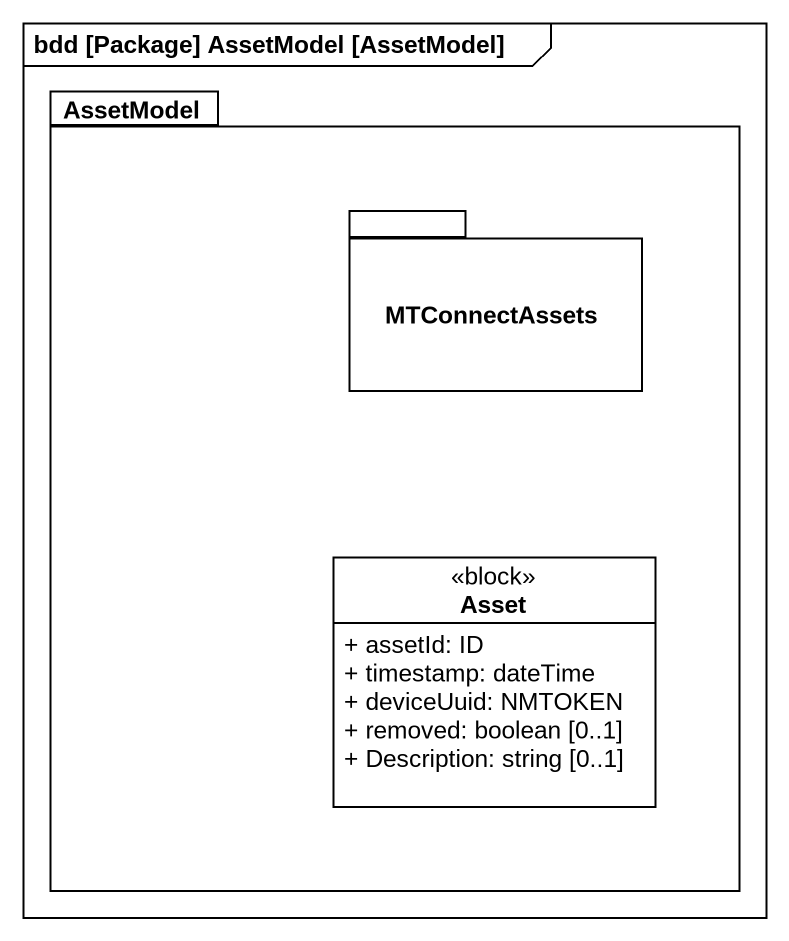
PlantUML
@startuml
mainframe bdd [Package] AssetModel [AssetModel]
hide circle
hide empty members
skinparam classAttributeIconSize 0
package AssetModel {
  package MTConnectAssets {
  }
  class Asset <<block>> {
    + assetId: ID
    + timestamp: dateTime
    + deviceUuid: NMTOKEN
    + removed: boolean [0..1]
    + Description: string [0..1]
  }
}
@enduml
